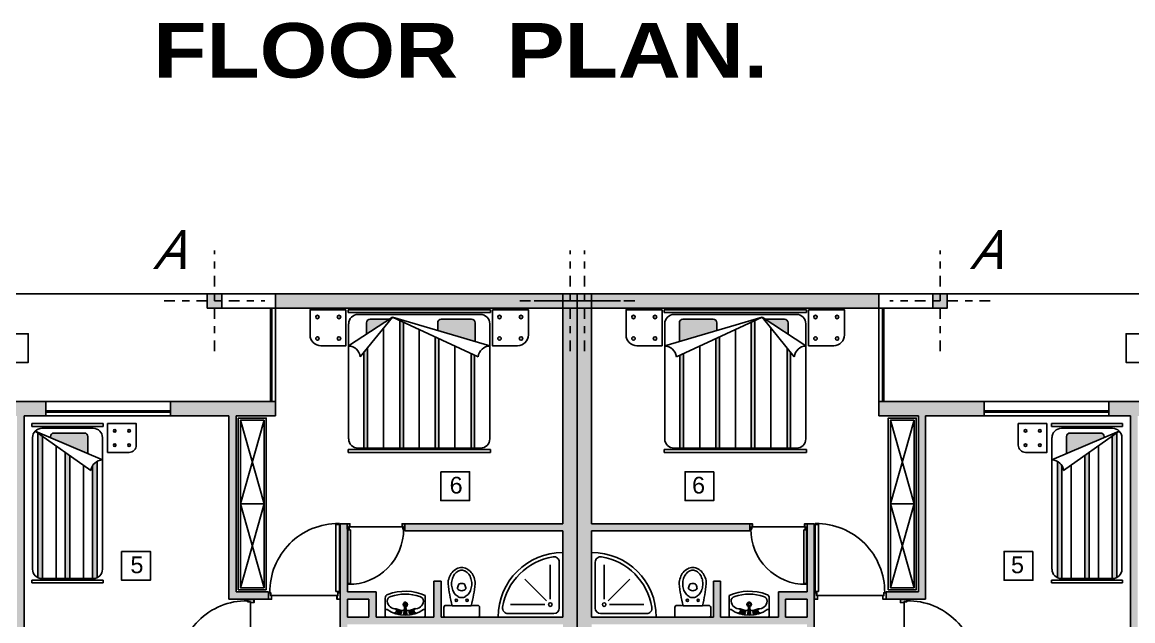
# Model space of a CAD drawing. Header units: millimetres. Extents: x 3669.6 to 3740.3, y 1535.4 to 1572.3.
# Drawn here: x 3678.57 to 3694.03, y 1563.99 to 1572.32 of the extents above; entities that cross this region are included whole.
import ezdxf

# ---------------------------------------------------------------- set-up
doc = ezdxf.new("R2010")
doc.units = ezdxf.units.MM
doc.linetypes.add('DASHDOT', pattern=[1, 0.5, -0.25, 0, -0.25])
doc.layers.add('1', color=7, linetype='Continuous')
doc.layers.add('HATCH', color=42, linetype='Continuous')
doc.styles.add('KH1', font='')
doc.styles.get("Standard").update_dxf_attribs({"font": 'arial.ttf'})
doc.styles.add('STYLE3', font='trebuc.ttf', dxfattribs={"oblique": 20})
doc.styles.get('KH1').set_extended_font_data('Arial Black')

# ---------------------------------------------------------------- blocks, each defined once
blk = doc.blocks.new('AX')
at = {"linetype": 'Continuous'}
h = blk.add_hatch(color=0, dxfattribs=at)
h.paths.add_polyline_path([(-0.1, 0.1), (-0.1, 0), (0, 0), (0, 0.1)])
h.paths.add_polyline_path([(0, 0.1), (0, 0), (0.1, 0), (0.1, 0.1)])
h.paths.add_polyline_path([(0, 0), (0, -0.1), (0.1, -0.1), (0.1, 0)])
h.paths.add_polyline_path([(-0.1, 0), (-0.1, -0.1), (0, -0.1), (0, 0)])
at = {"color": 0, "linetype": 'DASHDOT', "ltscale": 0.3}
for p, q in [((0, -0.7), (0, 0.7)), ((-0.7, 0), (0.7, 0))]:
    blk.add_line(p, q, dxfattribs=at)
at = {"color": 0, "linetype": 'Continuous'}
blk.add_lwpolyline([(-0.1, 0.1), (0.1, 0.1), (0.1, -0.1), (-0.1, -0.1), (-0.1, 0.1)], dxfattribs=at)
blk = doc.blocks.new('DR100K')
blk.add_line((-0.046, -0.052), (-0.954, -0.052))
at = {"linetype": 'Continuous'}
for p, q in [((-0.059, -0.573), (-0.059, -0.107)), ((-0.059, -0.107), (-0.02, -0.107)), ((-0.019, -0.107), (-0.019, -0.092)), ((-0.019, -0.092), (-0.011, -0.092)), ((-0.011, -0.092), (-0.011, -0.573)), ((-0.059, -1.039), (-0.059, -0.573)), ((-0.011, -0.573), (-0.011, -1.054)), ((-0.019, -1.039), (-0.059, -1.039)), ((-0.019, -1.054), (-0.019, -1.039)), ((-0.011, -1.054), (-0.019, -1.054))]:
    blk.add_line(p, q, dxfattribs=at)
for points in [[(-0.954, -0.052), (-0.954, 0), (-1, 0), (-1, -0.092), (-0.966, -0.092), (-0.966, -0.052)], [(-0.046, -0.052), (-0.046, 0), (0, 0), (0, -0.092), (-0.034, -0.092), (-0.034, -0.052)], [(-0.956, -0.051), (-0.956, -0.002), (-0.998, -0.002), (-0.998, -0.09), (-0.968, -0.09), (-0.968, -0.051)], [(-0.044, -0.051), (-0.044, -0.002), (-0.002, -0.002), (-0.002, -0.09), (-0.032, -0.09), (-0.032, -0.051)]]:
    blk.add_lwpolyline(points, close=True, dxfattribs=at)
blk.add_arc((-0.029, -0.103), 0.951, 179.3821, 270.6161, dxfattribs=at)
blk = doc.blocks.new('KHALAF01')
at = {"color": 0, "linetype": 'Continuous'}
for points in [[(0.188, -0.463, -0.085721), (0.173, -0.551, -0.090327), (0.133, -0.623, -0.104321), (0.07, -0.673, -0.116956), (0, -0.69, -0.116956), (-0.07, -0.673, -0.104321), (-0.133, -0.623, -0.090327), (-0.173, -0.551, -0.121645), (-0.188, -0.463, -0.038927), (-0.134, -0.159, 0.00111), (-0.224, -0.162, -0.19607), (-0.235, -0.16, -0.27067), (-0.25, -0.135), (-0.25, -0.014, -0.258396), (-0.224, 0), (0, 0), (0.224, 0, -0.258396), (0.25, -0.014), (0.25, -0.135, -0.27067), (0.235, -0.16, -0.19607), (0.224, -0.162, 0.00111), (0.134, -0.159, -0.038927)], [(0.06, -0.395, 0.456663), (-0.06, -0.395, 0.067655), (-0.046, -0.45, 0.231456), (-0.03, -0.465, 0.070039), (0, -0.469, 0.070039), (0.03, -0.465, 0.231456), (0.046, -0.45, 0.067655)]]:
    blk.add_lwpolyline(points, format="xyb", close=True, dxfattribs=at)
blk.add_lwpolyline([(0.134, -0.159, 0.000726), (0.075, -0.157, 0.025157), (-0.075, -0.157, 0.000726), (-0.134, -0.159, -0.19607)], format="xyb", dxfattribs=at)
for centre in [(-0.075, -0.235), (0.075, -0.235)]:
    blk.add_circle(centre, 0.016, dxfattribs=at)
for centre, radius, start, end in [((0.024, -0.418), 0.152, 119.44, 143.7246), ((0, -0.376), 0.104, 90, 119.44), ((0, -0.376), 0.104, 60.56, 90), ((-0.024, -0.418), 0.152, 36.2754, 60.56), ((0.119, -0.463), 0.259, 163.0909, 180), ((0.119, -0.463), 0.259, 180, 196.9091), ((0.061, -0.445), 0.198, 143.7246, 163.0909), ((-0.061, -0.445), 0.198, 16.9091, 36.2754), ((-0.119, -0.463), 0.259, 0, 16.9091), ((-0.119, -0.463), 0.259, 343.0909, 0), ((0.061, -0.48), 0.198, 196.9091, 216.2754), ((0.024, -0.507), 0.152, 216.2754, 240.56), ((-0.024, -0.507), 0.152, 299.44, 323.7246), ((-0.061, -0.48), 0.198, 323.7246, 343.0909), ((0, -0.549), 0.104, 240.56, 270), ((0, -0.549), 0.104, 270, 299.44)]:
    blk.add_arc(centre, radius, start, end, dxfattribs=at)
blk = doc.blocks.new('DASTSHO1')
for p, q in [((0.29, 0), (-0.29, 0)), ((-0.31, -0.02), (-0.31, -0.336)), ((-0.28, -0.117), (-0.31, -0.117)), ((-0.149, -0.134), (-0.151, -0.131)), ((-0.011, -0.155), (-0.023, -0.051)), ((0.013, -0.04), (-0.013, -0.04)), ((-0.009, -0.177), (-0.008, -0.069)), ((0.009, -0.177), (0.008, -0.069)), ((0.011, -0.155), (0.023, -0.051)), ((0.31, -0.117), (0.28, -0.117)), ((0.31, -0.295), (0.31, -0.02)), ((-0.025, -0.197), (-0.01, -0.234)), ((0.01, -0.234), (-0.01, -0.234)), ((0.025, -0.197), (0.01, -0.234))]:
    blk.add_line(p, q)
for centre, radius in [((-0.093, -0.075), 0.035), ((-0.093, -0.075), 0.03), ((-0.093, -0.075), 0.01), ((-0.093, -0.075), 0.009), ((0, -0.069), 0.00838), ((0, -0.069), 0.00638), ((0.093, -0.075), 0.035), ((0.093, -0.075), 0.03), ((0.093, -0.075), 0.01), ((0.093, -0.075), 0.009)]:
    blk.add_circle(centre, radius)
for centre, radius, start, end in [((-0.29, -0.02), 0.02, 90, 180), ((0, -0.515), 0.486, 54.8317, 125.1683), ((-0.153, -0.256), 0.127, 83.7621, 175.0122), ((-0.171, -0.1), 0.0372, 303.1046, 116.4842), ((0, -0.442), 0.342, 92.8917, 114.0594), ((-0.113, -0.075), 0.007, 145.5618, 214.4382), ((-0.143, -0.054), 0.03, 325.5618, 349.4382), ((-0.143, -0.096), 0.03, 10.5618, 34.4382), ((-0.107, -0.061), 0.007, 100.5618, 169.4382), ((-0.107, -0.089), 0.007, 190.5618, 259.4382), ((-0.114, -0.025), 0.03, 280.5618, 304.4382), ((-0.114, -0.126), 0.03, 55.5618, 79.4382), ((-0.093, -0.055), 0.007, 55.5618, 124.4382), ((-0.093, -0.095), 0.007, 235.5618, 304.4382), ((-0.072, -0.025), 0.03, 235.5618, 259.4382), ((-0.072, -0.126), 0.03, 100.5618, 124.4382), ((-0.079, -0.061), 0.007, 10.5618, 79.4382), ((-0.079, -0.089), 0.007, 280.5618, 349.4382), ((-0.042, -0.054), 0.03, 190.5618, 214.4382), ((-0.042, -0.096), 0.03, 145.5618, 169.4382), ((-0.073, -0.075), 0.007, 325.5618, 34.4382), ((0, -0.195), 0.035, 107.6573, 249.4947), ((0, -0.195), 0.03, 111.4224, 239.855), ((-0.065, -0.161), 0.0542, 317.6979, 11.2911), ((-0.013, -0.05), 0.01, 90, 186.4645), ((0.065, -0.161), 0.0542, 168.7089, 222.3021), ((0, -0.195), 0.035, 290.5054, 72.3427), ((0, -0.195), 0.03, 300.1451, 68.5775), ((0.013, -0.05), 0.01, 353.5355, 90), ((0, -0.442), 0.342, 65.9406, 87.1083), ((0.073, -0.075), 0.007, 145.5618, 214.4382), ((0.042, -0.054), 0.03, 325.5618, 349.4382), ((0.042, -0.096), 0.03, 10.5618, 34.4382), ((0.079, -0.061), 0.007, 100.5618, 169.4382), ((0.079, -0.089), 0.007, 190.5618, 259.4382), ((0.072, -0.025), 0.03, 280.5618, 304.4382), ((0.072, -0.126), 0.03, 55.5618, 79.4382), ((0.093, -0.055), 0.007, 55.5618, 124.4382), ((0.093, -0.095), 0.007, 235.5618, 304.4382), ((0.114, -0.025), 0.03, 235.5618, 259.4382), ((0.114, -0.126), 0.03, 100.5618, 124.4382), ((0.107, -0.061), 0.007, 10.5618, 79.4382), ((0.107, -0.089), 0.007, 280.5618, 349.4382), ((0.143, -0.054), 0.03, 190.5618, 214.4382), ((0.143, -0.096), 0.03, 145.5618, 169.4382), ((0.113, -0.075), 0.007, 325.5618, 34.4382), ((0.171, -0.1), 0.0372, 63.5158, 236.8954), ((0.153, -0.256), 0.127, 4.9878, 96.2379), ((0.29, -0.02), 0.02, 0, 90), ((0, 0.383), 0.783, 246.6891, 290.2183), ((-0.2, -0.245), 0.08, 180, 252.722), ((0, 0.398), 0.753, 252.722, 287.278), ((-0.02, -0.195), 0.007, 73.4732, 243.3425), ((-0.014, -0.18), 0.007, 74.1823, 242.9207), ((-0.014, -0.209), 0.007, 161.9256, 242.6781), ((0.028, -0.199), 0.0425, 149.7923, 221.2189), ((0, -0.224), 0.005, 221.2189, 318.7811), ((-0.028, -0.199), 0.0425, 318.7811, 30.2077), ((0.014, -0.18), 0.007, 297.0795, 105.8174), ((0.014, -0.209), 0.007, 297.3223, 18.074), ((0.02, -0.195), 0.007, 296.658, 106.5266), ((0.2, -0.245), 0.08, 287.278, 0), ((0.25, -0.295), 0.06, 290.2183, 0)]:
    blk.add_arc(centre, radius, start, end)
blk = doc.blocks.new('BED2')
at = {"linetype": 'Continuous'}
h = blk.add_hatch(color=256, dxfattribs=at)
h.paths.add_polyline_path([(-1.393, -0.1, 1), (-1.442, -0.1, 1)])
h.paths.add_polyline_path([(-1.393, -0.4, 1), (-1.442, -0.4, 1)])
h.paths.add_polyline_path([(-1.142, -0.1, 1), (-1.093, -0.1, 1)])
h.paths.add_polyline_path([(-1.142, -0.4, 1), (-1.093, -0.4, 1)])
h.paths.add_polyline_path([(1.093, -0.1, 1), (1.142, -0.1, 1)])
h.paths.add_polyline_path([(1.093, -0.4, 1), (1.142, -0.4, 1)])
h.paths.add_polyline_path([(1.393, -0.1, 1), (1.442, -0.1, 1)])
h.paths.add_polyline_path([(1.393, -0.4, 1), (1.442, -0.4, 1)])
h = blk.add_hatch(color=256, dxfattribs=at)
h.paths.add_polyline_path([(-0.257, -0.181, 0.414214), (-0.307, -0.131), (-0.729, -0.131, 0.414214), (-0.779, -0.181), (-0.779, -0.444), (-0.257, -0.289)])
h.paths.add_polyline_path([(0.734, -0.181, 0.414214), (0.684, -0.131), (0.416, -0.131), (0.734, -0.341)])
h = blk.add_hatch(color=256, dxfattribs=at)
h.paths.add_polyline_path([(0.77, -0.592), (0.72, -0.53), (0.72, -1.927), (0.77, -1.927)])
h.paths.add_polyline_path([(0.27, -0.15), (0.22, -0.173), (0.22, -1.927), (0.27, -1.927)])
h.paths.add_polyline_path([(-0.221, -0.377), (-0.271, -0.4), (-0.271, -1.927), (-0.221, -1.927)])
h.paths.add_polyline_path([(-0.721, -0.607), (-0.771, -0.63), (-0.771, -1.927), (-0.721, -1.927)])
for p, q in [((-0.991, 0), (-0.991, -0.039)), ((0, 0), (-0.991, 0)), ((0.991, 0), (0, 0)), ((0.991, -0.039), (0.991, 0)), ((-0.991, -0.039), (0, -0.039)), ((0.372, -0.103), (-0.983, -0.504)), ((-0.139, -0.065), (-0.852, -0.065)), ((0.372, -0.103), (-0.82, -0.653)), ((-0.729, -0.131), (-0.307, -0.131)), ((0.852, -0.065), (-0.139, -0.065)), ((0, -0.039), (0.991, -0.039)), ((0.27, -1.927), (0.27, -0.15)), ((0.372, -0.103), (0.983, -0.504)), ((0.372, -0.103), (0.82, -0.653)), ((0.416, -0.131), (0.684, -0.131)), ((-0.983, -0.195), (-0.983, -1.796)), ((-0.779, -0.444), (-0.779, -0.181)), ((-0.257, -0.181), (-0.257, -0.289)), ((-0.257, -0.181), (-0.257, -0.193)), ((0.003, -0.273), (0.003, -1.927)), ((0.22, -1.927), (0.22, -0.173)), ((0.497, -1.927), (0.497, -0.257)), ((0.734, -0.181), (0.734, -0.341)), ((0.734, -0.181), (0.734, -0.193)), ((0.983, -1.796), (0.983, -0.195)), ((-0.271, -1.927), (-0.271, -0.4)), ((-0.221, -1.927), (-0.221, -0.377)), ((-0.721, -1.927), (-0.721, -0.607)), ((-0.494, -1.927), (-0.494, -0.502)), ((0.72, -1.927), (0.72, -0.53)), ((0.77, -1.927), (0.77, -0.592)), ((-0.771, -1.927), (-0.771, -0.63)), ((0, -1.945), (-0.991, -1.945)), ((-0.991, -1.945), (-0.991, -1.984)), ((-0.991, -1.984), (0, -1.984)), ((-0.852, -1.927), (-0.139, -1.927)), ((-0.139, -1.927), (0.852, -1.927)), ((0.991, -1.945), (0, -1.945)), ((0, -1.984), (0.991, -1.984)), ((0.991, -1.984), (0.991, -1.945))]:
    blk.add_line(p, q, dxfattribs=at)
for points in [[(-1.02, 0), (-1.52, 0), (-1.52, -0.35, 0.414214), (-1.37, -0.5), (-1.02, -0.5)], [(1.02, 0), (1.52, 0), (1.52, -0.35, -0.414214), (1.37, -0.5), (1.02, -0.5)]]:
    blk.add_lwpolyline(points, format="xyb", close=True, dxfattribs=at)
for centre in [(-1.417, -0.1), (-1.117, -0.1), (1.117, -0.1), (1.417, -0.1), (-1.417, -0.4), (-1.117, -0.4), (1.117, -0.4), (1.417, -0.4)]:
    blk.add_circle(centre, 0.0242, dxfattribs=at)
for centre, radius, start, end in [((-0.852, -0.195), 0.13, 90, 180), ((-0.729, -0.181), 0.05, 90, 180), ((-0.307, -0.181), 0.05, 0, 90), ((0.684, -0.181), 0.05, 0, 90), ((0.852, -0.195), 0.13, 0, 90), ((-0.991, -0.677), 0.173, 8.0471, 87.1308), ((0.991, -0.677), 0.173, 92.8692, 171.9529), ((-0.852, -1.796), 0.13, 180, 270), ((0.852, -1.796), 0.13, 270, 0)]:
    blk.add_arc(centre, radius, start, end, dxfattribs=at)
blk = doc.blocks.new('BED')
h = blk.add_hatch(color=256)
h.paths.add_polyline_path([(-1.37, -0.1, 1), (-1.334, -0.1, 1)])
h.paths.add_polyline_path([(-1.334, -0.3, 1), (-1.37, -0.3, 1)])
h.paths.add_polyline_path([(-1.134, -0.3, 1), (-1.17, -0.3, 1)])
h.paths.add_polyline_path([(-1.17, -0.1, 1), (-1.134, -0.1, 1)])
h = blk.add_hatch(color=256)
h.paths.add_polyline_path([(-0.844, -0.586, 0.128654), (-0.908, -0.526), (-0.908, -2.145, 0.109901), (-0.852, -2.157), (-0.844, -2.157)])
h.paths.add_polyline_path([(-0.463, -0.399), (-0.527, -0.444), (-0.527, -2.157), (-0.463, -2.157)])
h.paths.add_polyline_path([(-0.082, -0.128), (-0.146, -0.173), (-0.146, -2.157), (-0.139, -2.157, 0.113068), (-0.082, -2.144)])
blk.add_hatch(color=256).paths.add_polyline_path([(-0.257, -0.193), (-0.257, -0.181, 0.414214), (-0.307, -0.131), (-0.729, -0.131, 0.414214), (-0.779, -0.181), (-0.779, -0.417)])
at = {"color": 0, "linetype": 'Continuous'}
for p, q in [((0, 0), (-0.991, 0)), ((-0.991, 0), (-0.991, -0.039)), ((0, -0.039), (0, 0)), ((-0.991, -0.039), (0, -0.039)), ((-0.047, -0.103), (-0.983, -0.504)), ((-0.139, -0.065), (-0.852, -0.065)), ((-0.047, -0.103), (-0.82, -0.653)), ((-0.729, -0.131), (-0.307, -0.131)), ((-0.983, -0.195), (-0.983, -2.026)), ((-0.779, -0.417), (-0.779, -0.181)), ((-0.257, -0.181), (-0.257, -0.193)), ((-0.008, -2.026), (-0.008, -0.195)), ((-0.852, -2.157), (-0.139, -2.157)), ((0, -2.177), (-0.991, -2.177)), ((-0.991, -2.177), (-0.991, -2.217)), ((-0.991, -2.217), (0, -2.217)), ((0, -2.217), (0, -2.177))]:
    blk.add_line(p, q, dxfattribs=at)
at = {"color": 0}
for p, q in [((-0.082, -2.144), (-0.082, -0.128)), ((-0.336, -2.157), (-0.336, -0.309)), ((-0.146, -2.157), (-0.146, -0.173)), ((-0.527, -2.157), (-0.527, -0.444)), ((-0.463, -2.157), (-0.463, -0.399)), ((-0.908, -2.145), (-0.908, -0.526)), ((-0.844, -2.157), (-0.844, -0.586)), ((-0.717, -2.157), (-0.717, -0.58))]:
    blk.add_line(p, q, dxfattribs=at)
blk.add_lwpolyline([(-1.052, 0), (-1.452, 0), (-1.452, -0.3, 0.414214), (-1.352, -0.4), (-1.052, -0.4)], format="xyb", close=True)
for centre in [(-1.352, -0.1), (-1.152, -0.1), (-1.352, -0.3), (-1.152, -0.3)]:
    blk.add_circle(centre, 0.018)
at = {"color": 0, "linetype": 'Continuous'}
for centre, radius, start, end in [((-0.852, -0.195), 0.13, 90, 180), ((-0.729, -0.181), 0.05, 90, 180), ((-0.307, -0.181), 0.05, 0, 90), ((-0.139, -0.195), 0.13, 0, 90), ((-0.991, -0.677), 0.173, 8.0471, 87.1308), ((-0.852, -2.026), 0.13, 180, 270), ((-0.139, -2.026), 0.13, 270, 0)]:
    blk.add_arc(centre, radius, start, end, dxfattribs=at)
blk = doc.blocks.new('PL_SHOWER_TRAY_CORNER')
at = {"linetype": 'Continuous'}
h = blk.add_hatch(dxfattribs=at)
h.set_pattern_fill('EMPTY_FILL', color=0, scale=1000000.0, style=0)
h.set_pattern_definition([(0, (1000000, 1000000), (0, 1000000), [1e-05, -1000000])])
h.paths.add_polyline_path([(-0.45, 0), (-0.45, 0.9, -0.414214), (0.45, 0)], flags=0)
at = {"color": 0, "linetype": 'ByBlock'}
for p, q in [((-0.45, 0.9), (-0.45, 0)), ((-0.4, 0.765), (-0.4, 0.125)), ((-0.275, 0.25), (-0.275, 0.729)), ((-0.222, 0.228), (0.08, 0.53)), ((-0.2, 0.175), (0.279, 0.175)), ((-0.45, 0), (0.45, 0)), ((-0.325, 0.05), (0.315, 0.05))]:
    blk.add_line(p, q, dxfattribs=at)
blk.add_circle((-0.275, 0.175), 0.025, dxfattribs=at)
for centre, radius, start, end in [((-0.45, 0), 0.9, 360, 90), ((-0.325, 0.765), 0.075, 80.7182, 180), ((-0.45, 0), 0.85, 9.2818, 80.7182), ((-0.325, 0.125), 0.075, 180, 270), ((0.315, 0.125), 0.075, 270, 9.2818)]:
    blk.add_arc(centre, radius, start, end, dxfattribs=at)

msp = doc.modelspace()

# ---------------------------------------------------------------- hatches: boundary and pattern name
at = {"layer": 'HATCH'}
h = msp.add_hatch(color=256, dxfattribs=at)
h.paths.add_polyline_path([(3678.892, 1567.043), (3677.592, 1567.043), (3677.592, 1566.843), (3678.492, 1566.843), (3678.492, 1562.593), (3677.092, 1562.593), (3677.092, 1563.293), (3676.442, 1563.293), (3676.442, 1563.193), (3676.992, 1563.193), (3676.992, 1561.393), (3676.592, 1561.393), (3676.592, 1560.993), (3675.392, 1560.993), (3675.392, 1561.893), (3675.392, 1562.293), (3675.292, 1562.293), (3675.292, 1560.893), (3677.092, 1560.893), (3677.092, 1562.493), (3678.492, 1562.493), (3678.492, 1560.993), (3677.892, 1560.993), (3677.892, 1560.965), (3677.893, 1560.965), (3677.893, 1560.893), (3678.492, 1560.893), (3678.492, 1559.693), (3678.592, 1559.693), (3678.592, 1560.893), (3679.092, 1560.893), (3679.092, 1560.965), (3679.092, 1560.993), (3678.592, 1560.993), (3678.592, 1562.493), (3679.892, 1562.493), (3679.892, 1560.893), (3681.792, 1560.893), (3681.792, 1562.293), (3681.692, 1562.293), (3681.692, 1560.993), (3680.792, 1560.993), (3680.392, 1560.993), (3680.392, 1561.393), (3679.992, 1561.393), (3679.992, 1563.193), (3681.142, 1563.193), (3681.142, 1563.293), (3679.892, 1563.293), (3679.892, 1562.593), (3678.592, 1562.593), (3678.592, 1566.843), (3678.892, 1566.843)])
h.paths.add_polyline_path([(3679.992, 1561.293), (3680.292, 1561.293), (3680.292, 1560.993), (3679.992, 1560.993)], flags=16)
h.paths.add_polyline_path([(3676.992, 1561.293), (3676.992, 1560.993), (3676.692, 1560.993), (3676.692, 1561.293)], flags=16)
h.paths.add_polyline_path([(3675.855, 1567.043), (3675.492, 1567.043), (3675.492, 1564.393), (3675.092, 1564.393), (3675.092, 1564.293), (3675.492, 1564.293), (3675.592, 1564.293), (3675.592, 1565.243), (3675.592, 1566.843), (3675.855, 1566.843)])
h.paths.add_polyline_path([(3671.492, 1568.343), (3671.292, 1568.343), (3671.292, 1563.293), (3671.492, 1563.293)])
h.paths.add_polyline_path([(3682.092, 1567.043), (3680.628, 1567.043), (3680.628, 1566.843), (3681.442, 1566.843), (3681.442, 1564.293), (3681.792, 1564.293), (3681.992, 1564.293), (3681.992, 1564.393), (3681.542, 1564.393), (3681.542, 1566.843), (3682.092, 1566.843)])
h.paths.add_polyline_path([(3676.242, 1563.293), (3675.292, 1563.293), (3675.292, 1563.094), (3675.364, 1563.094), (3675.364, 1563.093), (3675.392, 1563.093), (3675.392, 1563.193), (3676.242, 1563.193)], flags=17)
h.paths.add_polyline_path([(3686.292, 1568.343), (3686.092, 1568.343), (3686.092, 1565.343), (3683.89, 1565.343), (3683.89, 1565.243), (3686.092, 1565.243), (3686.092, 1564.043), (3684.396, 1564.043), (3684.396, 1564.543), (3684.296, 1564.543), (3684.296, 1564.043), (3683.492, 1564.043), (3683.492, 1564.393), (3683.092, 1564.393), (3683.092, 1565.269), (3683.09, 1565.269), (3683.09, 1565.343), (3682.992, 1565.343), (3682.992, 1562.293), (3683.092, 1562.293), (3683.092, 1563.943), (3683.492, 1563.943), (3686.092, 1563.943), (3686.092, 1563.293), (3686.292, 1563.293)])
h.paths.add_polyline_path([(3683.392, 1564.293), (3683.392, 1564.043), (3683.092, 1564.043), (3683.092, 1564.293)], flags=16)
h.paths.add_polyline_path([(3686.092, 1568.543), (3682.092, 1568.543), (3682.092, 1568.343), (3686.092, 1568.343)])
h.paths.add_polyline_path([(3681.792, 1563.193), (3681.692, 1563.193), (3681.692, 1563.093), (3681.718, 1563.093), (3681.718, 1563.094), (3681.792, 1563.094)], flags=17)
h.paths.add_polyline_path([(3681.792, 1563.291), (3681.701, 1563.291), (3681.701, 1563.293), (3681.342, 1563.293), (3681.342, 1563.193), (3681.692, 1563.193), (3681.792, 1563.193)], flags=17)
h = msp.add_hatch(color=256, dxfattribs=at)
h.paths.add_polyline_path([(3693.692, 1567.043), (3694.992, 1567.043), (3694.992, 1566.843), (3694.092, 1566.843), (3694.092, 1562.593), (3695.492, 1562.593), (3695.492, 1563.293), (3696.142, 1563.293), (3696.142, 1563.193), (3695.592, 1563.193), (3695.592, 1561.393), (3695.992, 1561.393), (3695.992, 1560.993), (3697.192, 1560.993), (3697.192, 1561.893), (3697.192, 1562.293), (3697.292, 1562.293), (3697.292, 1560.893), (3695.492, 1560.893), (3695.492, 1562.493), (3694.092, 1562.493), (3694.092, 1560.993), (3694.692, 1560.993), (3694.692, 1560.965), (3694.69, 1560.965), (3694.69, 1560.893), (3694.092, 1560.893), (3694.092, 1559.693), (3693.992, 1559.693), (3693.992, 1560.893), (3693.492, 1560.893), (3693.492, 1560.965), (3693.492, 1560.993), (3693.992, 1560.993), (3693.992, 1562.493), (3692.692, 1562.493), (3692.692, 1560.893), (3690.792, 1560.893), (3690.792, 1562.293), (3690.892, 1562.293), (3690.892, 1560.993), (3691.792, 1560.993), (3692.192, 1560.993), (3692.192, 1561.393), (3692.592, 1561.393), (3692.592, 1563.193), (3691.442, 1563.193), (3691.442, 1563.293), (3692.692, 1563.293), (3692.692, 1562.593), (3693.992, 1562.593), (3693.992, 1566.843), (3693.692, 1566.843)])
h.paths.add_polyline_path([(3692.592, 1561.293), (3692.292, 1561.293), (3692.292, 1560.993), (3692.592, 1560.993)], flags=16)
h.paths.add_polyline_path([(3695.592, 1561.293), (3695.592, 1560.993), (3695.892, 1560.993), (3695.892, 1561.293)], flags=16)
h.paths.add_polyline_path([(3696.728, 1567.043), (3697.092, 1567.043), (3697.092, 1564.393), (3697.492, 1564.393), (3697.492, 1564.293), (3697.092, 1564.293), (3696.992, 1564.293), (3696.992, 1565.243), (3696.992, 1566.843), (3696.728, 1566.843)])
h.paths.add_polyline_path([(3701.092, 1568.343), (3701.292, 1568.343), (3701.292, 1563.293), (3701.092, 1563.293)])
h.paths.add_polyline_path([(3690.492, 1567.043), (3691.955, 1567.043), (3691.955, 1566.843), (3691.142, 1566.843), (3691.142, 1564.293), (3690.792, 1564.293), (3690.592, 1564.293), (3690.592, 1564.393), (3691.042, 1564.393), (3691.042, 1566.843), (3690.492, 1566.843)])
h.paths.add_polyline_path([(3696.342, 1563.293), (3697.292, 1563.293), (3697.292, 1563.094), (3697.219, 1563.094), (3697.219, 1563.093), (3697.192, 1563.093), (3697.192, 1563.193), (3696.342, 1563.193)], flags=17)
h.paths.add_polyline_path([(3686.292, 1568.343), (3686.492, 1568.343), (3686.492, 1565.343), (3688.693, 1565.343), (3688.693, 1565.243), (3686.492, 1565.243), (3686.492, 1564.043), (3688.187, 1564.043), (3688.187, 1564.543), (3688.287, 1564.543), (3688.287, 1564.043), (3689.092, 1564.043), (3689.092, 1564.393), (3689.492, 1564.393), (3689.492, 1565.269), (3689.493, 1565.269), (3689.493, 1565.343), (3689.592, 1565.343), (3689.592, 1562.293), (3689.492, 1562.293), (3689.492, 1563.943), (3689.092, 1563.943), (3686.492, 1563.943), (3686.492, 1563.293), (3686.292, 1563.293)])
h.paths.add_polyline_path([(3689.192, 1564.293), (3689.192, 1564.043), (3689.492, 1564.043), (3689.492, 1564.293)], flags=16)
h.paths.add_polyline_path([(3686.492, 1568.543), (3690.492, 1568.543), (3690.492, 1568.343), (3686.492, 1568.343)])
h.paths.add_polyline_path([(3690.792, 1563.193), (3690.892, 1563.193), (3690.892, 1563.093), (3690.865, 1563.093), (3690.865, 1563.094), (3690.792, 1563.094)], flags=17)
h.paths.add_polyline_path([(3690.792, 1563.291), (3690.882, 1563.291), (3690.882, 1563.293), (3691.242, 1563.293), (3691.242, 1563.193), (3690.892, 1563.193), (3690.792, 1563.193)], flags=17)

# ---------------------------------------------------------------- linework, layer by layer
for p, q in [((3682.092, 1568.543), (3686.292, 1568.543)), ((3682.092, 1568.343), (3682.092, 1568.543)), ((3690.492, 1568.543), (3686.292, 1568.543)), ((3686.292, 1568.469), (3686.292, 1553.493)), ((3690.492, 1568.343), (3690.492, 1568.543)), ((3682.092, 1568.343), (3686.092, 1568.343)), ((3686.092, 1568.343), (3686.092, 1565.343)), ((3690.492, 1568.343), (3686.492, 1568.343)), ((3686.492, 1568.343), (3686.492, 1565.343)), ((3677.592, 1567.043), (3678.892, 1567.043)), ((3678.892, 1566.843), (3678.892, 1567.043)), ((3680.628, 1567.043), (3682.092, 1567.043)), ((3680.628, 1567.043), (3680.628, 1566.843)), ((3682.092, 1567.043), (3682.092, 1566.843)), ((3691.955, 1567.043), (3690.492, 1567.043)), ((3690.492, 1567.043), (3690.492, 1566.843)), ((3691.955, 1567.043), (3691.955, 1566.843)), ((3694.992, 1567.043), (3693.692, 1567.043)), ((3693.692, 1566.843), (3693.692, 1567.043)), ((3678.592, 1566.843), (3678.892, 1566.843)), ((3678.592, 1566.843), (3678.592, 1562.593)), ((3680.628, 1566.843), (3681.442, 1566.843)), ((3681.442, 1566.843), (3681.442, 1564.293)), ((3681.542, 1566.843), (3682.092, 1566.843)), ((3681.542, 1566.843), (3681.542, 1564.393)), ((3691.042, 1566.843), (3690.492, 1566.843)), ((3691.042, 1566.843), (3691.042, 1564.393)), ((3691.955, 1566.843), (3691.142, 1566.843)), ((3691.142, 1566.843), (3691.142, 1564.293)), ((3693.992, 1566.843), (3693.692, 1566.843)), ((3693.992, 1566.843), (3693.992, 1562.593)), ((3683.092, 1565.343), (3682.992, 1565.343)), ((3682.992, 1565.343), (3682.992, 1562.293)), ((3683.092, 1565.343), (3683.092, 1564.393)), ((3683.89, 1565.343), (3686.092, 1565.343)), ((3683.89, 1565.343), (3683.89, 1565.243)), ((3688.693, 1565.343), (3686.492, 1565.343)), ((3688.693, 1565.343), (3688.693, 1565.243)), ((3689.492, 1565.343), (3689.592, 1565.343)), ((3689.492, 1565.343), (3689.492, 1564.393)), ((3689.592, 1565.343), (3689.592, 1562.293)), ((3683.89, 1565.243), (3686.092, 1565.243)), ((3686.092, 1565.243), (3686.092, 1564.043)), ((3688.693, 1565.243), (3686.492, 1565.243)), ((3686.492, 1565.243), (3686.492, 1564.043)), ((3684.296, 1564.043), (3684.296, 1564.543)), ((3684.296, 1564.543), (3684.396, 1564.543)), ((3684.396, 1564.043), (3684.396, 1564.543)), ((3686.092, 1564.643), (3686.092, 1564.043)), ((3686.492, 1564.643), (3686.492, 1564.043)), ((3688.187, 1564.043), (3688.187, 1564.543)), ((3688.287, 1564.543), (3688.187, 1564.543)), ((3688.287, 1564.043), (3688.287, 1564.543)), ((3681.992, 1564.393), (3681.542, 1564.393)), ((3681.992, 1564.293), (3681.992, 1564.393)), ((3683.492, 1564.393), (3683.092, 1564.393)), ((3683.492, 1564.393), (3683.492, 1564.043)), ((3689.092, 1564.393), (3689.492, 1564.393)), ((3689.092, 1564.393), (3689.092, 1564.043)), ((3690.592, 1564.293), (3690.592, 1564.393)), ((3690.592, 1564.393), (3691.042, 1564.393)), ((3681.792, 1564.293), (3681.442, 1564.293)), ((3681.792, 1564.293), (3681.992, 1564.293)), ((3683.392, 1564.293), (3683.092, 1564.293)), ((3683.092, 1564.293), (3683.092, 1564.043)), ((3683.392, 1564.293), (3683.392, 1564.043)), ((3689.192, 1564.293), (3689.492, 1564.293)), ((3689.192, 1564.293), (3689.192, 1564.043)), ((3689.492, 1564.293), (3689.492, 1564.043)), ((3690.792, 1564.293), (3690.592, 1564.293)), ((3690.792, 1564.293), (3691.142, 1564.293)), ((3683.392, 1564.043), (3683.092, 1564.043)), ((3683.492, 1564.043), (3684.296, 1564.043)), ((3684.396, 1564.043), (3686.092, 1564.043)), ((3688.187, 1564.043), (3686.492, 1564.043)), ((3689.092, 1564.043), (3688.287, 1564.043)), ((3689.192, 1564.043), (3689.492, 1564.043))]:
    msp.add_line(p, q)
at = {"layer": '1'}
for p, q in [((3675.492, 1568.543), (3682.092, 1568.543)), ((3697.092, 1568.543), (3690.492, 1568.543)), ((3681.142, 1568.343), (3682.092, 1568.343)), ((3682.022, 1567.043), (3682.022, 1568.343)), ((3682.022, 1567.043), (3682.022, 1568.343)), ((3682.042, 1567.043), (3682.042, 1568.343)), ((3682.092, 1567.043), (3682.092, 1568.343)), ((3690.492, 1567.043), (3690.492, 1568.343)), ((3691.442, 1568.343), (3690.492, 1568.343)), ((3690.542, 1567.043), (3690.542, 1568.343)), ((3690.562, 1567.043), (3690.562, 1568.343)), ((3690.562, 1567.043), (3690.562, 1568.343)), ((3678.892, 1567.043), (3680.628, 1567.043)), ((3693.692, 1567.043), (3691.955, 1567.043)), ((3678.892, 1566.913), (3680.628, 1566.913)), ((3678.892, 1566.893), (3680.628, 1566.893)), ((3693.692, 1566.913), (3691.955, 1566.913)), ((3693.692, 1566.893), (3691.955, 1566.893)), ((3678.892, 1566.843), (3680.628, 1566.843)), ((3681.932, 1566.783), (3681.602, 1565.618)), ((3681.932, 1565.618), (3681.602, 1566.783)), ((3690.652, 1566.783), (3690.982, 1565.618)), ((3690.652, 1565.618), (3690.982, 1566.783)), ((3693.692, 1566.843), (3691.955, 1566.843)), ((3681.602, 1565.618), (3681.932, 1565.618)), ((3681.932, 1565.618), (3681.602, 1564.453)), ((3681.932, 1564.453), (3681.602, 1565.618)), ((3690.982, 1565.618), (3690.652, 1565.618)), ((3690.652, 1565.618), (3690.982, 1564.453)), ((3690.652, 1564.453), (3690.982, 1565.618))]:
    msp.add_line(p, q, dxfattribs=at)
for points in [[(3678.25, 1567.987), (3678.65, 1567.987), (3678.65, 1567.587), (3678.25, 1567.587)], [(3694.333, 1567.987), (3693.933, 1567.987), (3693.933, 1567.587), (3694.333, 1567.587)], [(3681.962, 1564.423), (3681.572, 1564.423), (3681.572, 1566.813), (3681.962, 1566.813)], [(3681.932, 1564.453), (3681.602, 1564.453), (3681.602, 1566.783), (3681.932, 1566.783)], [(3690.622, 1564.423), (3691.012, 1564.423), (3691.012, 1566.813), (3690.622, 1566.813)], [(3690.652, 1564.453), (3690.982, 1564.453), (3690.982, 1566.783), (3690.652, 1566.783)], [(3684.392, 1566.065), (3684.792, 1566.065), (3684.792, 1565.665), (3684.392, 1565.665)], [(3688.192, 1566.065), (3687.792, 1566.065), (3687.792, 1565.665), (3688.192, 1565.665)], [(3679.949, 1564.957), (3680.349, 1564.957), (3680.349, 1564.557), (3679.949, 1564.557)], [(3692.634, 1564.957), (3692.234, 1564.957), (3692.234, 1564.557), (3692.634, 1564.557)]]:
    msp.add_lwpolyline(points, close=True, dxfattribs=at)

# ---------------------------------------------------------------- block references
for p in [(3681.242, 1568.443), (3686.192, 1568.443)]:
    msp.add_blockref('AX', p, dxfattribs=at)
at = {"layer": '1', "xscale": -1}
for p in [(3686.392, 1568.443), (3691.342, 1568.443)]:
    msp.add_blockref('AX', p, dxfattribs=at)
at = {"layer": '1', "linetype": 'ByBlock', "xscale": -1}
for name, p in [('BED2', (3684.092, 1568.32)), ('BED', (3678.701, 1566.736))]:
    msp.add_blockref(name, p, dxfattribs=at)
at = {"layer": '1', "linetype": 'ByBlock'}
for name, p in [('BED2', (3688.492, 1568.32)), ('BED', (3693.883, 1566.736))]:
    msp.add_blockref(name, p, dxfattribs=at)
at = {"layer": '1', "xscale": -1}
for p, rotation in [((3682.992, 1564.291), 180), ((3690.79, 1563.291), 90)]:
    msp.add_blockref('DR100K', p, dxfattribs=dict(at, rotation=rotation))
at = {"layer": '1', "yscale": 0.8000000000000005, "zscale": 0.8000000000000005}
for p, xscale in [((3683.09, 1565.343), -0.8000000000000005), ((3689.493, 1565.343), 0.8000000000000005)]:
    msp.add_blockref('DR100K', p, dxfattribs=dict(at, xscale=xscale))
at = {"layer": '1'}
for p, rotation in [((3689.592, 1564.291), 180), ((3681.794, 1563.291), 270)]:
    msp.add_blockref('DR100K', p, dxfattribs=dict(at, rotation=rotation))
at = {"layer": '1', "linetype": 'Continuous', "rotation": 90.00000000000017}
msp.add_blockref('PL_SHOWER_TRAY_CORNER', (3686.092, 1564.493), dxfattribs=at)
at = {"layer": '1', "linetype": 'Continuous', "xscale": -1, "rotation": 269.9999999999998}
msp.add_blockref('PL_SHOWER_TRAY_CORNER', (3686.492, 1564.493), dxfattribs=at)
at = {"layer": '1', "linetype": 'ByBlock', "xscale": -1, "rotation": 180}
msp.add_blockref('KHALAF01', (3684.683, 1564.043), dxfattribs=at)
at = {"layer": '1', "linetype": 'ByBlock', "rotation": 180}
msp.add_blockref('KHALAF01', (3687.9, 1564.043), dxfattribs=at)
at = {"layer": '1', "yscale": 0.9, "zscale": 0.9, "rotation": 180}
for p, xscale in [((3683.898, 1564.043), 0.9), ((3688.685, 1564.043), -0.9)]:
    msp.add_blockref('DASTSHO1', p, dxfattribs=dict(at, xscale=xscale))

# ---------------------------------------------------------------- texts
at = {"layer": '1', "linetype": 'ByBlock', "style": 'KH1'}
msp.add_text('  FLOOR  PLAN.', height=0.75874, dxfattribs=at).set_placement((3679.714, 1571.551))
at = {"layer": '1', "style": 'STYLE3', "oblique": 20}
for p in [(3680.387, 1568.888), (3691.758, 1568.888)]:
    msp.add_text('A', height=0.538, dxfattribs=at).set_placement(p)
at = {"layer": '1'}
for s, p in [('6', (3684.515, 1565.763)), ('6', (3687.89, 1565.763)), ('5', (3680.072, 1564.654)), ('5', (3692.33, 1564.654))]:
    msp.add_text(s, height=0.233, dxfattribs=at).set_placement(p)

doc.saveas('drawing.dxf')
